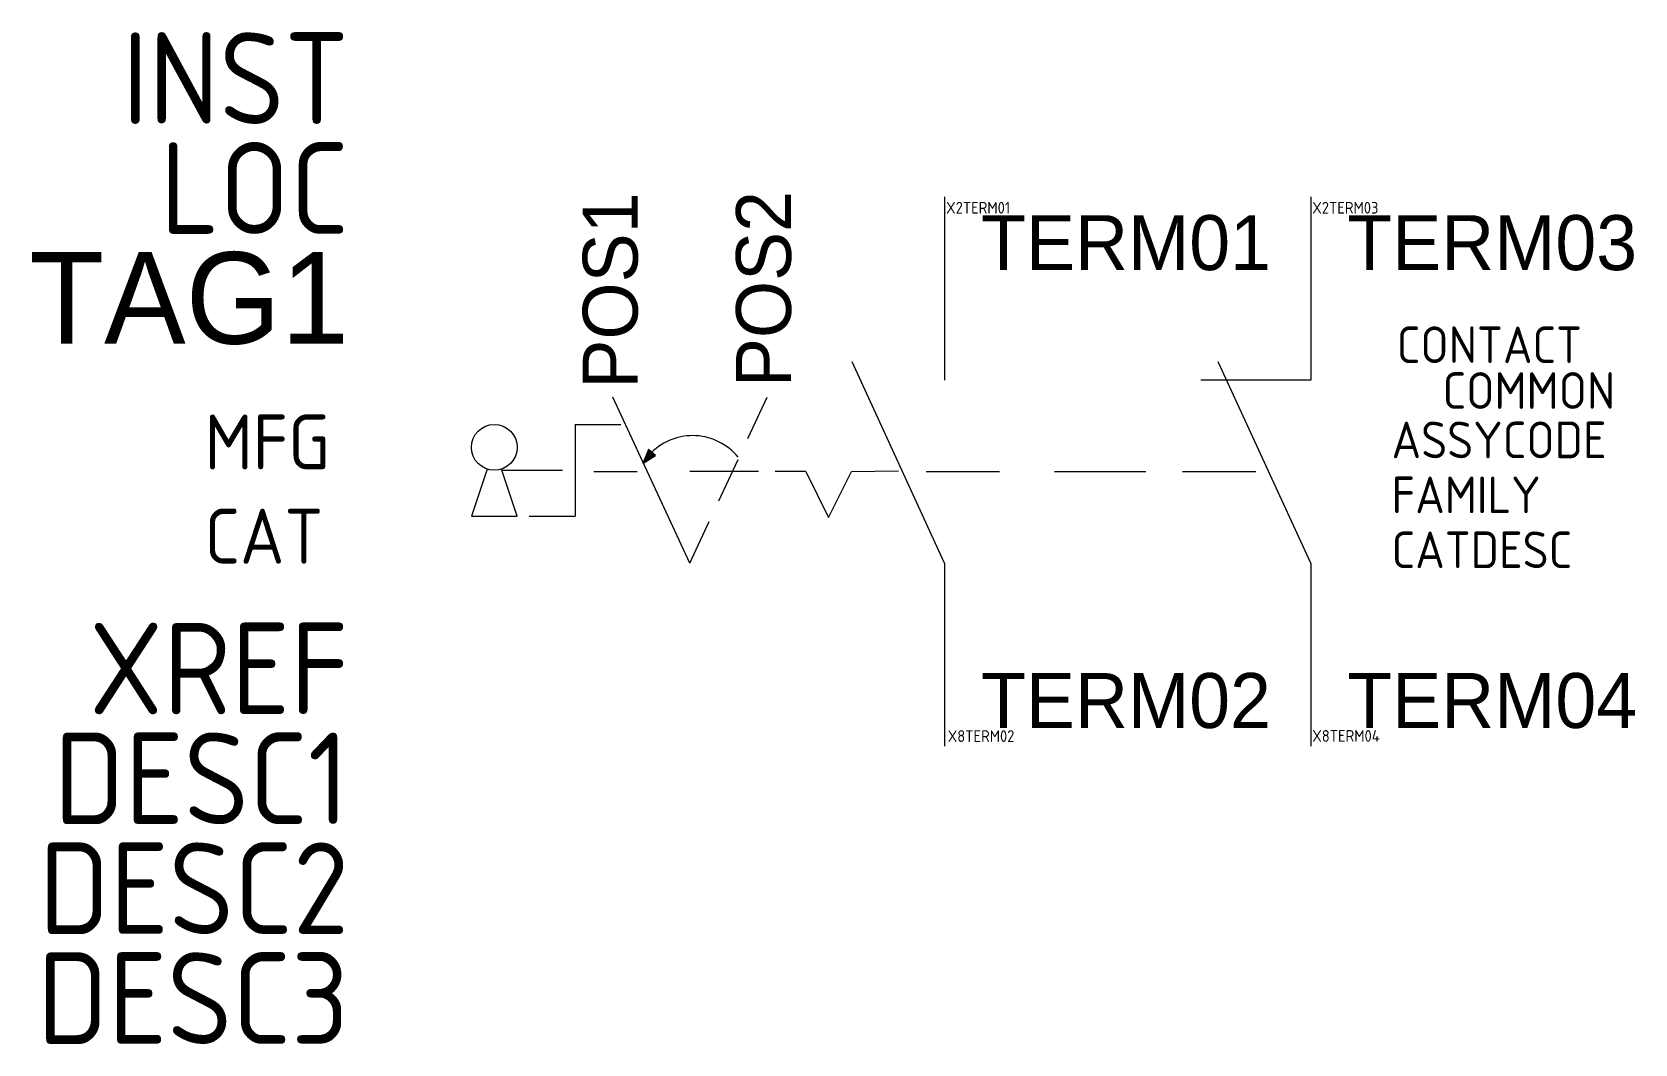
# Model space of a CAD drawing. Header units: millimetres. Extents: x -24.9 to 18.9, y -15.6 to 12.
import ezdxf
from ezdxf.enums import TextEntityAlignment as Align

# ---------------------------------------------------------------- set-up
doc = ezdxf.new("R2010")
doc.units = ezdxf.units.MM
doc.styles.add('WD_IEC', font='isocp2.shx', dxfattribs={"width": 0.9, "height": 4})

msp = doc.modelspace()

# ---------------------------------------------------------------- linework, layer by layer
for p, q in [((0, 7.5), (0, 2.5)), ((10, 7.5), (10, 2.5)), ((0, -2.5), (-2.524, 2.996)), ((10, -2.5), (7.476, 2.996)), ((10, 2.5), (7, 2.5)), ((-6.951, -2.5), (-9.059, 2.036)), ((-5.366, 0.899), (-4.838, 2.032)), ((-10.089, 1.287), (-8.839, 1.287)), ((-10.089, 1.287), (-10.089, -1.213)), ((-8.087, 0.603), (-8.239, 0.22)), ((-7.888, 0.436), (-8.087, 0.603)), ((-12.492, 0.069), (-12.92, -1.213)), ((-11.67, -1.213), (-12.097, 0.069)), ((-12.086, 0.036), (-10.436, 0.037)), ((-9.577, 0), (-8.395, 0)), ((-8.239, 0.22), (-7.888, 0.436)), ((-5.076, 0), (-6.951, 0)), ((-6.159, -0.801), (-5.631, 0.332)), ((-3.79, 0), (-4.626, 0)), ((-3.79, 0), (-3.165, -1.25)), ((-3.165, -1.25), (-2.54, 0)), ((-2.54, 0), (-1.26, 0.024)), ((-0.5, 0), (1.5, 0)), ((3, 0), (5.5, 0)), ((6.5, 0), (8.5, 0)), ((-12.92, -1.213), (-11.67, -1.213)), ((-11.339, -1.213), (-10.089, -1.213)), ((-6.951, -2.5), (-6.423, -1.367)), ((0, -2.5), (0, -7.5)), ((10, -2.5), (10, -7.5))]:
    msp.add_line(p, q)
msp.add_circle((-12.295, 0.662), 0.625)
msp.add_arc((-6.878, -0.619), 1.601, 39.0387, 134.4972)
msp.add_solid([(-7.888, 0.436), (-8.087, 0.603), (-8.239, 0.22)])

# ---------------------------------------------------------------- texts
at = {"style": 'WD_IEC', "flags": 1}
for tag, p in [('INST', (-16.261, 9.49)), ('LOC', (-16.261, 6.49)), ('DESC1', (-16.261, -9.625)), ('DESC2', (-16.261, -12.625)), ('DESC3', (-16.261, -15.625))]:
    msp.add_attdef(tag, text='', height=2.5, dxfattribs=at).set_placement(p, align=Align.RIGHT)
at = {"flags": 8}
for tag, text, p in [('POS1', '1', (-9.128, 2.266)), ('POS2', '2', (-4.942, 2.307))]:
    msp.add_attdef(tag, text=text, height=1.5, rotation=90, dxfattribs=at).set_placement(p, align=Align.MIDDLE_LEFT)
at = {"style": 'WD_IEC', "flags": 1}
for tag, p, s, height in [('X2TERM01', (0.045, 7.042), '', 0.32), ('X2TERM03', (10.045, 7.042), '', 0.32), ('CONTACT', (12.352, 2.962), 'NC', 1), ('COMMON', (13.602, 1.712), '02', 1), ('MFG', (-20.204, 0.059), 'ACKO', 1.5), ('ASSYCODE', (12.209, 0.365), '', 1), ('FAMILY', (12.209, -1.135), 'PB_ACKO', 1), ('CAT', (-20.204, -2.513), 'XB2-BG65', 1.5), ('CATDESC', (12.209, -2.635), '', 1), ('X8TERM02', (0.089, -7.382), '', 0.32), ('X8TERM04', (10.044, -7.376), '', 0.32)]:
    msp.add_attdef(tag, p, s, height=height, dxfattribs=at)
for tag, p, s in [('TERM01', (1.001, 5.5), '13'), ('TERM03', (11, 5.5), '11'), ('TERM02', (1, -7), '14'), ('TERM04', (11, -7), '12')]:
    msp.add_attdef(tag, p, s, height=1.5)
msp.add_attdef('TAG1', text='S', height=2.5).set_placement((-16.261, 3.49), align=Align.RIGHT)
at = {"lineweight": 15, "style": 'WD_IEC', "flags": 1}
msp.add_attdef('XREF', text='', height=2.5, dxfattribs=at).set_placement((-16.261, -6.625), align=Align.RIGHT)

doc.saveas('drawing.dxf')
